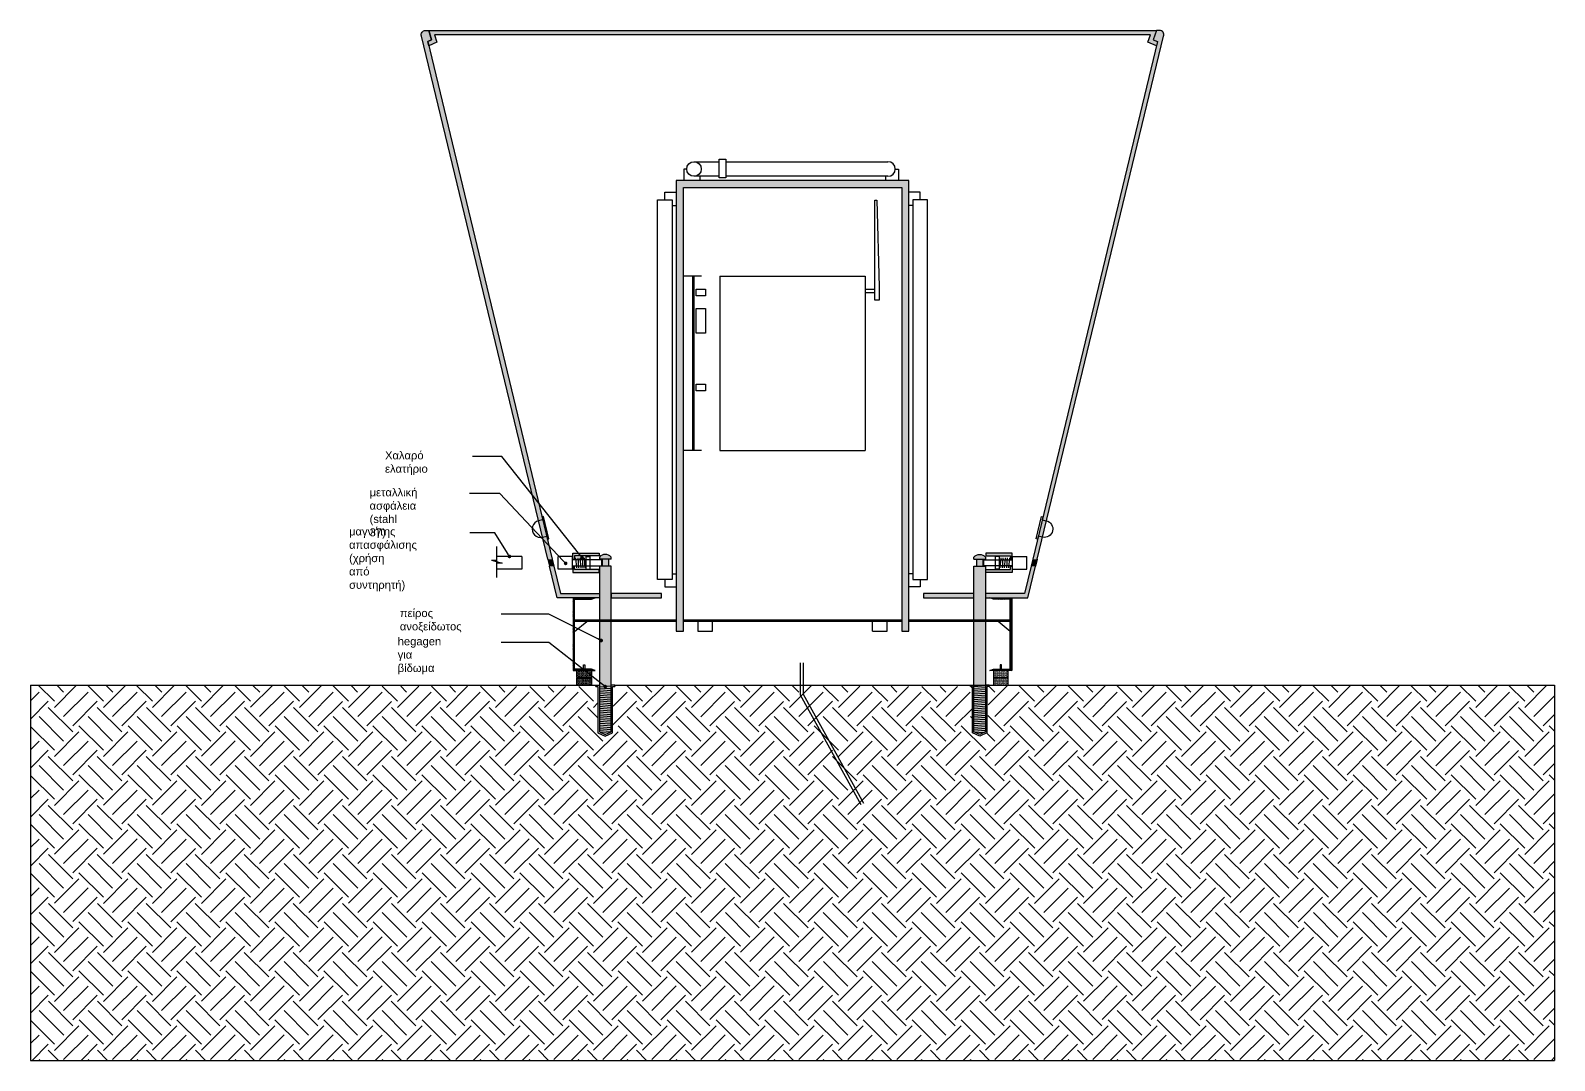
# Model space of a CAD drawing. Header units: millimetres. Extents: x 168.42 to 174.33, y 10.61 to 16.03.
# Drawn here: x 170.54 to 171.587, y 10.614 to 11.322 of the extents above; entities that cross this region are included whole.
import ezdxf
from ezdxf import colors
from ezdxf.entities.mleader import LeaderData, LeaderLine
from ezdxf.math import Vec2, Vec3

# ---------------------------------------------------------------- set-up
doc = ezdxf.new("R2010")
doc.units = ezdxf.units.MM
for name, color, linetype in [('A-01', 1, 'Continuous'), ('A-02', 2, 'Continuous'), ('A-HATCH', 252, 'Continuous'), ('A-METAL', 34, 'Continuous'), ('A-STRUCTURE', 6, 'Continuous'), ('A-WALL LIGHT', 40, 'Continuous')]:
    doc.layers.add(name, color=color, linetype=linetype)
doc.styles.get("Standard").update_dxf_attribs({"font": 'arial.ttf'})
pattern_1 = [(45, (0, -1.6785321), (-0.000449012806, 0.000449012806), [])]
pattern_2 = [(0, (0, -1.6785321), (0.000396875, 0.00079375), [0, -0.00079375])]

# ---------------------------------------------------------------- blocks, each defined once
blk = doc.blocks.new('_Dot')
at = {"color": 0, "linetype": 'ByBlock', "lineweight": -2}
blk.add_line((-0.5, 0), (-1, 0), dxfattribs=at)
at = {"color": 0, "linetype": 'ByBlock', "const_width": 0.5}
blk.add_lwpolyline([(-0.25, 0, 1), (0.25, 0, 1)], format="xyb", close=True, dxfattribs=at)

msp = doc.modelspace()

# ---------------------------------------------------------------- hatches: boundary and pattern name
at = {"layer": 'A-HATCH'}
h = msp.add_hatch(color=256, dxfattribs=at)
h.dxf.hatch_style = 1
h.paths.add_polyline_path([(170.8126, 11.314), (170.8153, 11.3152), (170.8133, 11.3216), (170.8111, 11.3216, 0.507977), (170.8083, 11.3177), (170.8952, 10.9581), (170.8982, 10.9581)])
h = msp.add_hatch(color=256, dxfattribs=at)
h.dxf.hatch_style = 1
h.paths.add_polyline_path([(170.8133, 11.3216), (171.3133, 11.3216), (171.3112, 11.3152), (171.314, 11.314), (171.3133, 11.3111), (171.3075, 11.3136), (171.3092, 11.3186), (170.8174, 11.3186), (170.819, 11.3136), (170.8133, 11.3111), (170.8126, 11.314), (170.8153, 11.3152)])
h = msp.add_hatch(color=256, dxfattribs=at)
h.dxf.hatch_style = 1
edge = h.paths.add_edge_path()
edge.add_line((171.2313, 10.9581), (171.3183, 11.3177))
edge.add_arc((171.3155, 11.3186), 0.003, 342.2818, 450)
edge.add_line((171.3155, 11.3216), (171.3133, 11.3216))
edge.add_line((171.3133, 11.3216), (171.3112, 11.3152))
edge.add_line((171.3112, 11.3152), (171.314, 11.314))
edge.add_line((171.314, 11.314), (171.2284, 10.9581))
edge.add_line((171.2284, 10.9581), (171.2313, 10.9581))
h = msp.add_hatch(dxfattribs=at)
h.set_pattern_fill('ANSI33', color=256, scale=0.0005)
h.paths.add_polyline_path([(171.1433, 10.9086), (171.1433, 11.2186), (170.9833, 11.2186), (170.9833, 10.9086), (170.9883, 10.9086), (170.9883, 11.2136), (171.1383, 11.2136), (171.1383, 10.9086)])
h = msp.add_hatch(color=256, dxfattribs=at)
h.dxf.hatch_style = 1
h.paths.add_polyline_path([(170.8964, 10.9533), (170.8993, 10.9533), (170.8982, 10.9581), (170.8952, 10.9581)])
h = msp.add_hatch(color=253, dxfattribs=at)
h.paths.add_polyline_path([(170.9304, 10.9604), (170.9304, 10.9624), (170.9123, 10.9624), (170.9123, 10.958), (170.9136, 10.958), (170.9136, 10.9604)])
h.paths.add_polyline_path([(170.9304, 10.949), (170.9304, 10.951), (170.9136, 10.951), (170.9136, 10.9534), (170.9123, 10.9534), (170.9123, 10.949)])
h = msp.add_hatch(color=253, dxfattribs=at)
h.paths.add_polyline_path([(170.9386, 10.9596, 0.461543), (170.9306, 10.9596), (170.9306, 10.9581), (170.9386, 10.9581)])
h.paths.add_polyline_path([(170.9368, 10.9581), (170.9325, 10.9581), (170.9325, 10.9533), (170.9368, 10.9533)])
h.paths.add_polyline_path([(170.9386, 10.9533), (170.9306, 10.9533), (170.9306, 10.9164), (170.9386, 10.9164)])
h.paths.add_polyline_path([(170.9386, 10.9154), (170.9306, 10.9154), (170.9306, 10.8396), (170.9346, 10.8377), (170.9386, 10.8396)])
h = msp.add_hatch(color=253, dxfattribs=at)
h.paths.add_polyline_path([(171.1879, 10.9596, -0.461543), (171.1959, 10.9596), (171.1959, 10.9581), (171.1879, 10.9581)])
h.paths.add_polyline_path([(171.1897, 10.9581), (171.1941, 10.9581), (171.1941, 10.9533), (171.1897, 10.9533)])
h.paths.add_polyline_path([(171.1879, 10.9533), (171.1959, 10.9533), (171.1959, 10.9164), (171.1879, 10.9164)])
h.paths.add_polyline_path([(171.1879, 10.9154), (171.1959, 10.9154), (171.1959, 10.8396), (171.1919, 10.8377), (171.1879, 10.8396)])
h = msp.add_hatch(color=253, dxfattribs=at)
h.paths.add_polyline_path([(171.2142, 10.9624), (171.1962, 10.9624), (171.1962, 10.9604), (171.213, 10.9604), (171.213, 10.958), (171.2142, 10.958)])
h.paths.add_polyline_path([(171.2142, 10.9534), (171.213, 10.9534), (171.213, 10.951), (171.1962, 10.951), (171.1962, 10.949), (171.2142, 10.949)])
h = msp.add_hatch(color=256, dxfattribs=at)
h.dxf.hatch_style = 1
h.paths.add_polyline_path([(171.2273, 10.9533), (171.2302, 10.9533), (171.2313, 10.9581), (171.2284, 10.9581)])
h = msp.add_hatch(color=256, dxfattribs=at)
h.dxf.hatch_style = 1
h.paths.add_polyline_path([(170.8993, 10.9533), (170.8964, 10.9533), (170.9016, 10.9316), (170.9306, 10.9316), (170.9306, 10.9346), (170.9038, 10.9346)])
h = msp.add_hatch(color=256, dxfattribs=at)
h.dxf.hatch_style = 1
h.paths.add_polyline_path([(171.2273, 10.9533), (171.2228, 10.9346), (171.1959, 10.9346), (171.1959, 10.9316), (171.225, 10.9316), (171.2302, 10.9533)])
h = msp.add_hatch(color=256, dxfattribs=at)
h.dxf.hatch_style = 1
h.paths.add_polyline_path([(170.9733, 10.9346), (170.9386, 10.9346), (170.9386, 10.9316), (170.9733, 10.9316)])
h = msp.add_hatch(color=256, dxfattribs=at)
h.dxf.hatch_style = 1
h.paths.add_polyline_path([(171.1879, 10.9346), (171.1533, 10.9346), (171.1533, 10.9316), (171.1879, 10.9316)])
h = msp.add_hatch(dxfattribs=at)
h.set_pattern_fill('ANSI31', color=256, scale=0.0002)
h.set_pattern_definition(pattern_1)
h.paths.add_polyline_path([(170.9276, 10.9316), (170.9126, 10.9316), (170.9126, 10.8816), (170.9276, 10.8816), (170.9251, 10.8826), (170.9136, 10.8826), (170.9136, 10.9306), (170.9251, 10.9306)])
h = msp.add_hatch(dxfattribs=at)
h.set_pattern_fill('ANSI31', color=256, scale=0.0002)
h.set_pattern_definition(pattern_1)
h.paths.add_polyline_path([(171.1989, 10.9316), (171.2139, 10.9316), (171.2139, 10.8816), (171.1989, 10.8816), (171.2014, 10.8826), (171.2129, 10.8826), (171.2129, 10.9306), (171.2014, 10.9306)])
h = msp.add_hatch(dxfattribs=at)
h.set_pattern_fill('ANSI31', color=256, scale=0.0002)
h.set_pattern_definition(pattern_1)
h.paths.add_polyline_path([(170.9833, 10.9154), (170.9136, 10.9154), (170.9136, 10.9164), (170.9833, 10.9164)])
h = msp.add_hatch(dxfattribs=at)
h.set_pattern_fill('ANSI31', color=256, scale=0.0002)
h.set_pattern_definition(pattern_1)
h.paths.add_polyline_path([(171.1383, 10.9154), (170.9883, 10.9154), (170.9883, 10.9164), (171.1383, 10.9164)])
h = msp.add_hatch(dxfattribs=at)
h.set_pattern_fill('ANSI31', color=256, scale=0.0002)
h.set_pattern_definition(pattern_1)
h.paths.add_polyline_path([(171.2129, 10.9154), (171.1433, 10.9154), (171.1433, 10.9164), (171.2129, 10.9164)])
h = msp.add_hatch(dxfattribs=at)
h.set_pattern_fill('DOTS', color=251, scale=0.0005)
h.set_pattern_definition(pattern_2)
h.paths.add_polyline_path([(170.9251, 10.8769), (170.9251, 10.8816), (170.9151, 10.8816), (170.9151, 10.8769)])
h.paths.add_polyline_path([(170.9151, 10.8764), (170.9151, 10.8716), (170.9251, 10.8716), (170.9251, 10.8764)])
h = msp.add_hatch(dxfattribs=at)
h.set_pattern_fill('DOTS', color=251, scale=0.0005)
h.set_pattern_definition(pattern_2)
h.paths.add_polyline_path([(171.2114, 10.8769), (171.2114, 10.8816), (171.2014, 10.8816), (171.2014, 10.8769)])
h.paths.add_polyline_path([(171.2014, 10.8764), (171.2014, 10.8716), (171.2114, 10.8716), (171.2114, 10.8764)])
h = msp.add_hatch(dxfattribs=at)
h.set_pattern_fill('EARTH', color=256, scale=0.00375, angle=45)
h.paths.add_polyline_path([(171.0633, 10.8716), (170.9411, 10.8716), (170.9411, 10.8706), (170.9396, 10.8523), (170.9396, 10.8389), (170.9346, 10.8366), (170.9296, 10.8389), (170.9296, 10.8706), (170.9282, 10.8706), (170.5397, 10.8716), (170.5397, 10.6136), (171.0633, 10.6136)])
h.paths.add_polyline_path([(171.5869, 10.8716), (171.1984, 10.8716), (171.1984, 10.8706), (171.1969, 10.8389), (171.1919, 10.8366), (171.1869, 10.8389), (171.1869, 10.8706), (171.1855, 10.8706), (171.0633, 10.8711), (171.0633, 10.6136), (171.5869, 10.6136)])

# ---------------------------------------------------------------- linework, layer by layer
msp.add_lwpolyline([(171.1433, 10.9154), (171.1433, 10.9164)])
at = {"layer": 'A-01'}
for p, q in [((171.1339, 11.2264), (171.1361, 11.2264)), ((170.9755, 11.2052), (170.9755, 11.2104)), ((171.151, 11.2052), (171.151, 11.2104)), ((171.1198, 11.1414), (171.1198, 11.2049)), ((171.0133, 11.1528), (171.0133, 11.0328)), ((171.0133, 11.1528), (171.1133, 11.1528)), ((171.1133, 11.1528), (171.1133, 11.0328)), ((171.0133, 11.0328), (171.1133, 11.0328)), ((170.9122, 10.9601), (170.9023, 10.9601)), ((170.9142, 10.9592), (170.914, 10.9577)), ((170.9142, 10.9592), (170.9148, 10.9522)), ((170.9157, 10.9592), (170.9155, 10.9577)), ((170.9157, 10.9592), (170.9163, 10.9522)), ((170.9172, 10.9592), (170.917, 10.9577)), ((170.9172, 10.9592), (170.9178, 10.9522)), ((170.9187, 10.9592), (170.9185, 10.9577)), ((170.9187, 10.9592), (170.9193, 10.9522)), ((170.9202, 10.9592), (170.92, 10.9577)), ((170.9202, 10.9592), (170.9207, 10.9522)), ((170.9213, 10.9601), (170.9213, 10.9513)), ((170.9213, 10.9601), (170.9241, 10.9601)), ((170.9241, 10.9601), (170.9241, 10.9513)), ((170.9321, 10.9577), (170.9321, 10.9536)), ((171.1945, 10.9577), (171.1945, 10.9536)), ((171.2025, 10.9601), (171.2025, 10.9513)), ((171.2052, 10.9601), (171.2025, 10.9601)), ((171.2052, 10.9601), (171.2052, 10.9513)), ((171.2064, 10.9592), (171.2058, 10.9522)), ((171.2064, 10.9592), (171.2066, 10.9577)), ((171.2079, 10.9592), (171.2073, 10.9522)), ((171.2079, 10.9592), (171.2081, 10.9577)), ((171.2094, 10.9592), (171.2088, 10.9522)), ((171.2094, 10.9592), (171.2096, 10.9577)), ((171.2109, 10.9592), (171.2103, 10.9522)), ((171.2109, 10.9592), (171.2111, 10.9577)), ((171.2124, 10.9592), (171.2118, 10.9522)), ((171.2124, 10.9592), (171.2126, 10.9577)), ((171.2144, 10.9601), (171.2243, 10.9601)), ((170.9122, 10.9513), (170.9023, 10.9513)), ((170.915, 10.9536), (170.9148, 10.9522)), ((170.9165, 10.9536), (170.9163, 10.9522)), ((170.9179, 10.9536), (170.9178, 10.9522)), ((170.9194, 10.9536), (170.9193, 10.9522)), ((170.9213, 10.9513), (170.9241, 10.9513)), ((170.9755, 10.9442), (170.9755, 10.9391)), ((171.151, 10.9442), (171.151, 10.9391)), ((171.2052, 10.9513), (171.2025, 10.9513)), ((171.2071, 10.9536), (171.2073, 10.9522)), ((171.2086, 10.9536), (171.2088, 10.9522)), ((171.2101, 10.9536), (171.2103, 10.9522)), ((171.2116, 10.9536), (171.2118, 10.9522)), ((171.2144, 10.9513), (171.2243, 10.9513)), ((171.1183, 10.9086), (171.1183, 10.9154)), ((171.1283, 10.9086), (171.1283, 10.9154)), ((170.9386, 10.8709), (170.9306, 10.8702)), ((171.1879, 10.8709), (171.1959, 10.8702)), ((170.9386, 10.8694), (170.9306, 10.8688)), ((170.9386, 10.8679), (170.9306, 10.8673)), ((170.9386, 10.8664), (170.9306, 10.8658)), ((170.9386, 10.8649), (170.9306, 10.8643)), ((170.9386, 10.8634), (170.9306, 10.8628)), ((170.9386, 10.8619), (170.9306, 10.8613)), ((170.9386, 10.8605), (170.9306, 10.8598)), ((171.1879, 10.8694), (171.1959, 10.8688)), ((171.1879, 10.8679), (171.1959, 10.8673)), ((171.1879, 10.8664), (171.1959, 10.8658)), ((171.1879, 10.8649), (171.1959, 10.8643)), ((171.1879, 10.8634), (171.1959, 10.8628)), ((171.1879, 10.8619), (171.1959, 10.8613)), ((171.1879, 10.8605), (171.1959, 10.8598)), ((170.9386, 10.859), (170.9306, 10.8583)), ((170.9386, 10.8575), (170.9306, 10.8568)), ((170.9386, 10.856), (170.9306, 10.8553)), ((170.9386, 10.8545), (170.9306, 10.8538)), ((170.9386, 10.853), (170.9306, 10.8523)), ((170.9386, 10.8515), (170.9306, 10.8508)), ((170.9386, 10.85), (170.9306, 10.8494)), ((171.1879, 10.859), (171.1959, 10.8583)), ((171.1879, 10.8575), (171.1959, 10.8568)), ((171.1879, 10.856), (171.1959, 10.8553)), ((171.1879, 10.8545), (171.1959, 10.8538)), ((171.1879, 10.853), (171.1959, 10.8523)), ((171.1879, 10.8515), (171.1959, 10.8508)), ((171.1879, 10.85), (171.1959, 10.8494)), ((170.9386, 10.8485), (170.9306, 10.8479)), ((170.9386, 10.847), (170.9306, 10.8464)), ((170.9386, 10.8455), (170.9306, 10.8449)), ((170.9386, 10.844), (170.9306, 10.8434)), ((170.9386, 10.8425), (170.9306, 10.8419)), ((170.9386, 10.8411), (170.9306, 10.8404)), ((170.9386, 10.8396), (170.9318, 10.839)), ((171.1879, 10.8485), (171.1959, 10.8479)), ((171.1879, 10.847), (171.1959, 10.8464)), ((171.1879, 10.8455), (171.1959, 10.8449)), ((171.1879, 10.844), (171.1959, 10.8434)), ((171.1879, 10.8425), (171.1959, 10.8419)), ((171.1879, 10.8411), (171.1959, 10.8404)), ((171.1879, 10.8396), (171.1947, 10.839))]:
    msp.add_line(p, q, dxfattribs=at)
for points in [[(170.9906, 11.2264), (170.9887, 11.2264), (170.9887, 11.2186)], [(170.9956, 11.2314), (171.0128, 11.2314)], [(171.0175, 11.2314), (171.1289, 11.2314)], [(171.1361, 11.2264), (171.1361, 11.2186)], [(171.0128, 11.2214), (170.9956, 11.2214)], [(170.9995, 11.2214), (170.9995, 11.2186)], [(171.1289, 11.2214), (171.0175, 11.2214)], [(171.1271, 11.2214), (171.1271, 11.2186)], [(170.9755, 11.2104), (170.9833, 11.2104)], [(171.151, 11.2104), (171.1433, 11.2104)], [(170.9805, 11.2014), (170.9833, 11.2014)], [(171.146, 11.2014), (171.1433, 11.2014)], [(171.0008, 11.1528), (170.9883, 11.1528)], [(170.9945, 11.1528), (170.9945, 11.0328)], [(170.9955, 11.1528), (170.9955, 11.0328)], [(171.1133, 11.1438), (171.1198, 11.1438)], [(171.1133, 11.1414), (171.1198, 11.1414)], [(171.0008, 11.0328), (170.9883, 11.0328)], [(170.8602, 10.9457), (170.8602, 10.9669)], [(170.8565, 10.9574), (170.8639, 10.9554)], [(170.8565, 10.9574), (170.8602, 10.9574)], [(170.8774, 10.9601), (170.8602, 10.9601)], [(170.8774, 10.9601), (170.8774, 10.9513), (170.8602, 10.9513)], [(170.8639, 10.9554), (170.8602, 10.9554)], [(170.9023, 10.9513), (170.9023, 10.9601)], [(170.9122, 10.9513), (170.9122, 10.9601)], [(170.9321, 10.9577), (170.9122, 10.9577)], [(171.1945, 10.9577), (171.2144, 10.9577)], [(171.2144, 10.9513), (171.2144, 10.9601)], [(171.2243, 10.9513), (171.2243, 10.9601)], [(170.9122, 10.9536), (170.9321, 10.9536)], [(170.9805, 10.9481), (170.9833, 10.9481)], [(171.146, 10.9481), (171.1433, 10.9481)], [(171.2144, 10.9536), (171.1945, 10.9536)], [(170.9755, 10.9391), (170.9833, 10.9391)], [(171.151, 10.9391), (171.1433, 10.9391)], [(170.9983, 10.9154), (170.9983, 10.9086), (171.0083, 10.9086), (171.0083, 10.9154)], [(171.1183, 10.9086), (171.1283, 10.9086)], [(171.0686, 10.8869), (171.0686, 10.865), (171.1102, 10.7895)], [(171.0706, 10.8869), (171.0706, 10.8655), (171.112, 10.7904)]]:
    msp.add_lwpolyline(points, dxfattribs=at)
for points in [[(170.9805, 10.9442), (170.9705, 10.9442), (170.9705, 11.2052), (170.9805, 11.2052)], [(171.1198, 11.2049), (171.1212, 11.2049), (171.1229, 11.1455), (171.1229, 11.1363), (171.1198, 11.1363)], [(171.146, 10.9442), (171.156, 10.9442), (171.156, 11.2052), (171.146, 11.2052)], [(170.9972, 11.1439), (171.0035, 11.1439), (171.0035, 11.1392), (170.9972, 11.1392)], [(170.9972, 11.1305), (171.0035, 11.1305), (171.0035, 11.1136), (170.9972, 11.1136)], [(170.9972, 11.0786), (171.0035, 11.0786), (171.0035, 11.0739), (170.9972, 11.0739)], [(170.9151, 10.8769), (170.9151, 10.8816), (170.9251, 10.8816), (170.9251, 10.8769)], [(170.9197, 10.8855), (170.9205, 10.8855), (170.9205, 10.8826), (170.9197, 10.8826)], [(171.2114, 10.8769), (171.2114, 10.8816), (171.2014, 10.8816), (171.2014, 10.8769)], [(171.2068, 10.8855), (171.206, 10.8855), (171.206, 10.8826), (171.2068, 10.8826)], [(170.9251, 10.8764), (170.9251, 10.8716), (170.9151, 10.8716), (170.9151, 10.8764)], [(171.2014, 10.8764), (171.2014, 10.8716), (171.2114, 10.8716), (171.2114, 10.8764)]]:
    msp.add_lwpolyline(points, close=True, dxfattribs=at)
for points in [[(170.8916, 10.9733), (170.8944, 10.9739), (170.8948, 10.972), (170.8958, 10.9722), (170.8921, 10.9875), (170.8912, 10.9873), (170.8916, 10.9853), (170.8888, 10.9846, 1)], [(171.235, 10.9733), (171.2322, 10.9739), (171.2317, 10.972), (171.2308, 10.9722), (171.2344, 10.9875), (171.2354, 10.9873), (171.2349, 10.9853), (171.2377, 10.9846, -1)]]:
    msp.add_lwpolyline(points, format="xyb", close=True, dxfattribs=at)
msp.add_circle((170.9956, 11.2264), 0.005, dxfattribs=at)
for centre, radius, start, end in [((171.1289, 11.2264), 0.005, 270, 90), ((170.9151, 10.8766), 0.000259, 270, 90), ((170.9251, 10.8766), 0.000259, 90, 270), ((171.2014, 10.8766), 0.000259, 270, 90), ((171.2114, 10.8766), 0.000259, 90, 270)]:
    msp.add_arc(centre, radius, start, end, dxfattribs=at)
at = {"layer": 'A-02'}
for points in [[(171.0128, 11.2204), (171.0128, 11.2331), (171.0175, 11.2331), (171.0175, 11.2204)], [(171.1433, 10.9086), (171.1433, 11.2186), (170.9833, 11.2186), (170.9833, 10.9086), (170.9883, 10.9086), (170.9883, 11.2136), (171.1383, 11.2136), (171.1383, 10.9086)]]:
    msp.add_lwpolyline(points, close=True, dxfattribs=at)
at = {"layer": 'A-HATCH', "color": 251}
for p, q in [((170.5397, 10.8716), (170.5397, 10.6136)), ((171.5869, 10.8716), (171.5869, 10.6136)), ((170.5397, 10.6136), (171.5869, 10.6136))]:
    msp.add_line(p, q, dxfattribs=at)
at = {"layer": 'A-METAL'}
for p, q in [((170.9123, 10.958), (170.9123, 10.9624)), ((170.9123, 10.9624), (170.9304, 10.9624)), ((170.9136, 10.958), (170.9123, 10.958)), ((170.9304, 10.9604), (170.9136, 10.9604)), ((170.9136, 10.9604), (170.9136, 10.958)), ((170.9304, 10.9624), (170.9304, 10.9604)), ((170.9386, 10.9581), (170.9306, 10.9581)), ((170.9325, 10.9581), (170.9325, 10.9533)), ((170.9368, 10.9581), (170.9368, 10.9533)), ((171.1879, 10.9581), (171.1959, 10.9581)), ((171.1897, 10.9581), (171.1897, 10.9533)), ((171.1941, 10.9581), (171.1941, 10.9533)), ((171.2142, 10.9624), (171.1962, 10.9624)), ((171.1962, 10.9624), (171.1962, 10.9604)), ((171.1962, 10.9604), (171.213, 10.9604)), ((171.213, 10.9604), (171.213, 10.958)), ((171.213, 10.958), (171.2142, 10.958)), ((171.2142, 10.958), (171.2142, 10.9624)), ((170.9136, 10.9534), (170.9123, 10.9534)), ((170.9123, 10.9534), (170.9123, 10.949)), ((170.9123, 10.949), (170.9304, 10.949)), ((170.9136, 10.951), (170.9136, 10.9534)), ((170.9304, 10.951), (170.9136, 10.951)), ((170.9304, 10.949), (170.9304, 10.951)), ((170.9386, 10.9533), (170.9306, 10.9533)), ((171.1879, 10.9533), (171.1959, 10.9533)), ((171.1962, 10.951), (171.213, 10.951)), ((171.1962, 10.949), (171.1962, 10.951)), ((171.2142, 10.949), (171.1962, 10.949)), ((171.213, 10.951), (171.213, 10.9534)), ((171.213, 10.9534), (171.2142, 10.9534)), ((171.2142, 10.9534), (171.2142, 10.949))]:
    msp.add_line(p, q, dxfattribs=at)
for points in [[(170.9386, 10.9581), (170.9386, 10.9596, 0.461543), (170.9306, 10.9596), (170.9306, 10.9581)], [(171.1879, 10.9581), (171.1879, 10.9596, -0.461543), (171.1959, 10.9596), (171.1959, 10.9581)]]:
    msp.add_lwpolyline(points, format="xyb", dxfattribs=at)
for points in [[(170.9306, 10.9533), (170.9306, 10.9164)], [(170.9386, 10.9164), (170.9386, 10.9533)], [(171.1879, 10.9164), (171.1879, 10.9533)], [(171.1959, 10.9533), (171.1959, 10.9164)], [(170.9276, 10.9316), (170.9126, 10.9316), (170.9126, 10.8816), (170.9276, 10.8816), (170.9251, 10.8826), (170.9136, 10.8826), (170.9136, 10.9306), (170.9251, 10.9306), (170.9276, 10.9316)], [(171.1989, 10.9316), (171.2139, 10.9316), (171.2139, 10.8816), (171.1989, 10.8816), (171.2014, 10.8826), (171.2129, 10.8826), (171.2129, 10.9306), (171.2014, 10.9306), (171.1989, 10.9316)], [(170.9136, 10.9085), (170.9219, 10.9154)], [(170.9306, 10.9154), (170.9306, 10.8396), (170.9346, 10.8377), (170.9386, 10.8396), (170.9386, 10.9154)], [(171.1959, 10.9154), (171.1959, 10.8396), (171.1919, 10.8377), (171.1879, 10.8396), (171.1879, 10.9154)], [(171.2129, 10.9085), (171.2046, 10.9154)], [(170.9282, 10.8706), (170.9296, 10.8706), (170.9296, 10.8389), (170.9346, 10.8366), (170.9396, 10.8389), (170.9396, 10.8706), (170.9411, 10.8706), (170.9411, 10.8716), (170.9386, 10.8716)], [(170.9282, 10.8706), (170.9282, 10.8716), (170.9306, 10.8716)], [(171.1984, 10.8706), (171.1969, 10.8706), (171.1969, 10.8389), (171.1919, 10.8366), (171.1869, 10.8389), (171.1869, 10.8706), (171.1855, 10.8706), (171.1855, 10.8716), (171.1879, 10.8716)], [(171.1984, 10.8706), (171.1984, 10.8716), (171.1959, 10.8716)]]:
    msp.add_lwpolyline(points, dxfattribs=at)
for points in [[(170.9833, 10.9154), (170.9136, 10.9154), (170.9136, 10.9164), (170.9833, 10.9164)], [(171.1383, 10.9154), (170.9883, 10.9154), (170.9883, 10.9164), (171.1383, 10.9164)], [(171.2129, 10.9154), (171.1433, 10.9154), (171.1433, 10.9164), (171.2129, 10.9164)]]:
    msp.add_lwpolyline(points, close=True, dxfattribs=at)
at = {"layer": 'A-STRUCTURE'}
for p, q in [((170.5397, 10.8716), (170.9282, 10.8716)), ((170.9411, 10.8716), (171.5869, 10.8716))]:
    msp.add_line(p, q, dxfattribs=at)
at = {"layer": 'A-WALL LIGHT'}
for p, q in [((170.8952, 10.9581), (170.8964, 10.9533)), ((170.8982, 10.9581), (170.8993, 10.9533)), ((171.2284, 10.9581), (171.2273, 10.9533)), ((171.2313, 10.9581), (171.2302, 10.9533))]:
    msp.add_line(p, q, dxfattribs=at)
for points in [[(170.8952, 10.9581), (170.8083, 11.3177, -0.507977), (170.8111, 11.3216), (170.8133, 11.3216), (170.8153, 11.3152), (170.8126, 11.314), (170.8982, 10.9581)], [(171.2313, 10.9581), (171.3183, 11.3177, 0.507977), (171.3155, 11.3216), (171.3133, 11.3216), (171.3112, 11.3152), (171.314, 11.314), (171.2284, 10.9581)]]:
    msp.add_lwpolyline(points, format="xyb", dxfattribs=at)
for points in [[(170.8133, 11.3216), (170.8133, 11.3216), (171.3133, 11.3216), (171.3112, 11.3152), (171.314, 11.314), (171.3133, 11.3111), (171.3075, 11.3136), (171.3092, 11.3186), (170.8174, 11.3186), (170.819, 11.3136), (170.8133, 11.3111), (170.8126, 11.314), (170.8153, 11.3152)], [(170.9386, 10.9316), (170.9733, 10.9316), (170.9733, 10.9346), (170.9386, 10.9346)], [(171.1879, 10.9346), (171.1533, 10.9346), (171.1533, 10.9316), (171.1879, 10.9316)]]:
    msp.add_lwpolyline(points, close=True, dxfattribs=at)
for points in [[(170.8993, 10.9533), (170.9038, 10.9346), (170.9306, 10.9346), (170.9306, 10.9316), (170.9016, 10.9316), (170.8964, 10.9533)], [(171.2273, 10.9533), (171.2228, 10.9346), (171.1959, 10.9346), (171.1959, 10.9316), (171.225, 10.9316), (171.2302, 10.9533)]]:
    msp.add_lwpolyline(points, dxfattribs=at)

# ---------------------------------------------------------------- leaders
ml = msp.add_multileader_mtext('Standard')
ml.set_content('Χαλαρό ελατήριο', color=256)
ml.set_leader_properties()
ml.set_arrow_properties(name='DOT')
ml.build(insert=Vec2(0, 0))
ml.multileader.update_dxf_attribs({"dogleg_length": 0.25, "arrow_head_size": 0.0025, "scale": 0.05})
ctx = ml.context
ctx.base_point, ctx.scale, ctx.char_height, ctx.arrow_head_size, ctx.landing_gap_size, ctx.plane_origin = Vec3(170.7808, 11.0288), 0.05, 0.0055, 0.0025, 0.0025, Vec3(170.7033, 10.984)
notes = []
notes.append((ctx, [(1, (1, 1, 0), (170.8635, 11.0288), (-1, 0), 0.02, [(0, [(170.9187, 10.9592)], 0, [])])]))
ctx.mtext.insert, ctx.mtext.width, ctx.mtext.defined_height, ctx.mtext.flow_direction = Vec3(170.7833, 11.0323), 0.077282, 0.0279, 5
ml = msp.add_multileader_mtext('Standard')
ml.set_content('μεταλλική ασφάλεια (stahl 37)', color=256)
ml.set_leader_properties()
ml.set_arrow_properties(name='DOT')
ml.build(insert=Vec2(0, 0))
ml.multileader.update_dxf_attribs({"dogleg_length": 0.25, "arrow_head_size": 0.0025, "scale": 0.05})
ctx = ml.context
ctx.base_point, ctx.scale, ctx.char_height, ctx.arrow_head_size, ctx.landing_gap_size, ctx.plane_origin = Vec3(170.7702, 11.0034), 0.05, 0.0055, 0.0025, 0.0025, Vec3(170.7033, 10.9554)
notes.append((ctx, [(1, (1, 1, 0), (170.8622, 11.0034), (-1, 0), 0.0209, [(0, [(170.9074, 10.9553)], 0, [])])]))
ctx.mtext.insert, ctx.mtext.width, ctx.mtext.defined_height, ctx.mtext.flow_direction = Vec3(170.7727, 11.0069), 0.077282, 0.0279, 5
ml = msp.add_multileader_mtext('Standard')
ml.set_content('μαγνήτης απασφάλισης (χρήση από συντηρητή) ', color=256)
ml.set_leader_properties()
ml.set_arrow_properties(name='DOT')
ml.build(insert=Vec2(0, 0))
ml.multileader.update_dxf_attribs({"dogleg_length": 0.25, "arrow_head_size": 0.0025, "scale": 0.05})
ctx = ml.context
ctx.base_point, ctx.scale, ctx.char_height, ctx.arrow_head_size, ctx.landing_gap_size, ctx.plane_origin = Vec3(170.7561, 10.9764), 0.05, 0.0055, 0.0025, 0.0025, Vec3(170.6555, 10.9524)
notes.append((ctx, [(1, (1, 1, 0), (170.8588, 10.9764), (-1, 0), 0.0173, [(0, [(170.8688, 10.9601)], 0, [])])]))
ctx.mtext.insert, ctx.mtext.width, ctx.mtext.defined_height, ctx.mtext.flow_direction = Vec3(170.7586, 10.98), 0.093553, 0.0279, 5
ml = msp.add_multileader_mtext('Standard')
ml.set_content('πείρος ανοξείδωτος ', color=256)
ml.set_leader_properties()
ml.set_arrow_properties(name='DOT')
ml.build(insert=Vec2(0, 0))
ml.multileader.update_dxf_attribs({"dogleg_length": 0.25, "arrow_head_size": 0.0025, "scale": 0.05})
ctx = ml.context
ctx.base_point, ctx.scale, ctx.char_height, ctx.arrow_head_size, ctx.landing_gap_size, ctx.plane_origin = Vec3(170.791, 10.9203), 0.05, 0.0055, 0.0025, 0.0025, Vec3(170.7236, 10.902)
notes.append((ctx, [(1, (1, 1, 0), (170.8959, 10.9203), (-1, 0), 0.0328, [(0, [(170.9318, 10.9023)], 0, [])])]))
ctx.mtext.insert, ctx.mtext.width, ctx.mtext.defined_height, ctx.mtext.flow_direction = Vec3(170.7935, 10.9239), 0.093553, 0.0279, 5
ml = msp.add_multileader_mtext('Standard')
ml.set_content('hegagen για βίδωμα ', color=256)
ml.set_leader_properties()
ml.set_arrow_properties(name='DOT')
ml.build(insert=Vec2(0, 0))
ml.multileader.update_dxf_attribs({"dogleg_length": 0.25, "arrow_head_size": 0.0025, "scale": 0.05})
ctx = ml.context
ctx.base_point, ctx.scale, ctx.char_height, ctx.arrow_head_size, ctx.landing_gap_size, ctx.plane_origin = Vec3(170.7895, 10.9009), 0.05, 0.0055, 0.0025, 0.0025, Vec3(170.7236, 10.8825)
notes.append((ctx, [(1, (1, 1, 0), (170.8959, 10.9009), (-1, 0), 0.0328, [(0, [(170.9346, 10.8706)], 0, [])])]))
ctx.mtext.insert, ctx.mtext.width, ctx.mtext.defined_height, ctx.mtext.flow_direction = Vec3(170.792, 10.9045), 0.093553, 0.0279, 5
for ctx, leaders in notes:
    for number, flags, end, landing, length, lines in leaders:
        leader = LeaderData()
        leader.index, (leader.has_last_leader_line, leader.has_dogleg_vector, leader.attachment_direction) = number, flags
        leader.last_leader_point, leader.dogleg_vector, leader.dogleg_length = Vec3(end), Vec3(landing), length
        for number, points, colour, breaks in lines:
            line = LeaderLine()
            line.index, line.vertices, line.color, line.breaks = number, Vec3.list(points), colors.encode_raw_color(colour), breaks
            leader.lines.append(line)
        ctx.leaders.append(leader)

doc.saveas('drawing.dxf')
